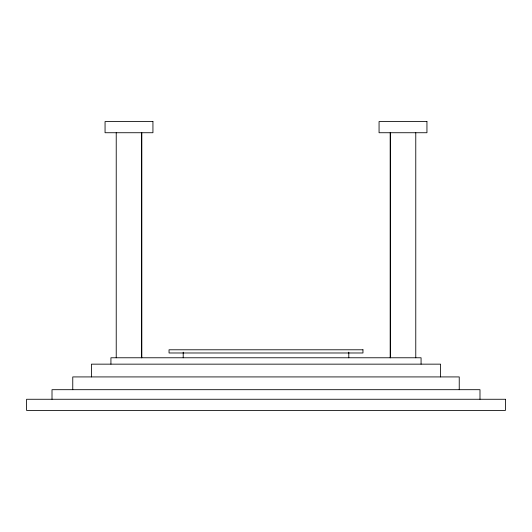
<?xml version="1.0" encoding="UTF-8"?>
<svg xmlns="http://www.w3.org/2000/svg" width="532" height="532" viewBox="0 0 532 532"><rect width="100%" height="100%" fill="white"/><g stroke="black" fill="none" stroke-linecap="round" stroke-linejoin="round"><path stroke-width="0.8" d="M479.99 399.266L479.99 389.69L52.01 389.69L52.01 399.266M459.236 389.69L459.236 376.922L72.764 376.922L72.764 389.69M440.576 376.922L440.576 364.154L91.424 364.154L91.424 376.922M421.071 364.154L421.071 357.77L110.929 357.77L110.929 364.154M415.771 132.734L415.771 357.77M390.342 132.734L390.342 357.77M390.235 132.734L390.235 357.77M348.793 352.184L348.793 357.77M183.208 352.184L183.208 357.77M141.765 132.734L141.765 357.77M141.658 132.734L141.658 357.77M116.229 132.734L116.229 357.77M152.937 121.562L105.057 121.562L105.057 132.734L152.937 132.734L152.937 121.562M426.943 121.562L379.063 121.562L379.063 132.734L426.943 132.734L426.943 121.562M362.964 349.79L169.036 349.79L169.056 352.982L362.964 352.982L362.964 349.79M505.4 399.266L26.6 399.266L26.6 410.438L505.4 410.438L505.4 399.266"/></g></svg>
